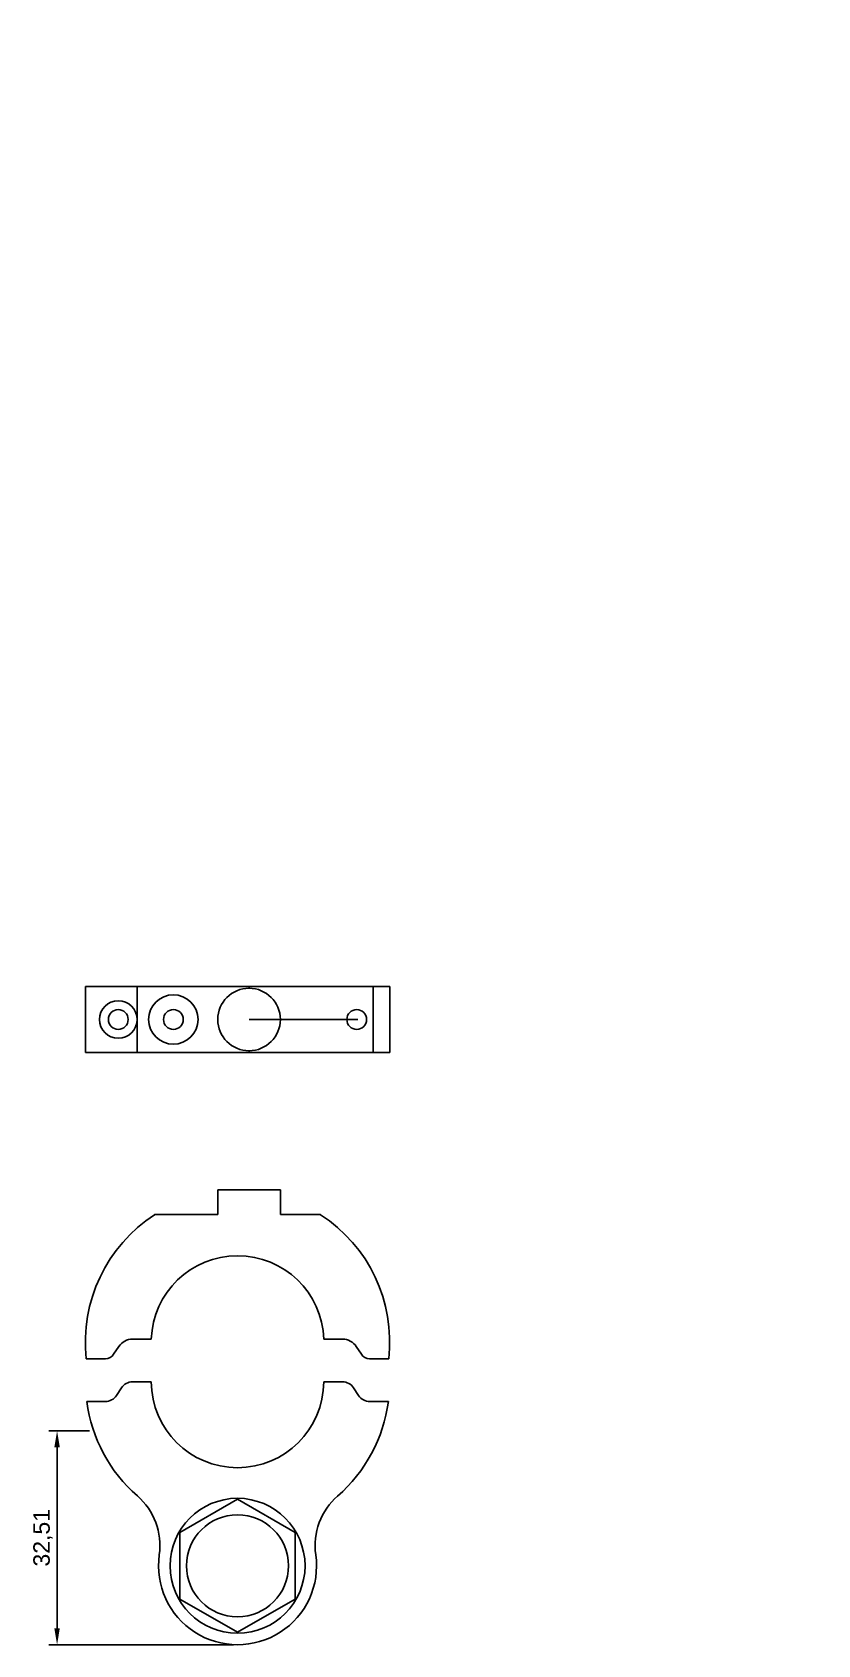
# Model space of a CAD drawing. Header units: millimetres. Extents: x -31 to 88, y -40 to 205.
import ezdxf

# ---------------------------------------------------------------- set-up
doc = ezdxf.new("R2010")
doc.units = ezdxf.units.MM
for name, color, linetype in [('Layer1', 5, 'Continuous'), ('Layer2', 4, 'Continuous'), ('Layer3', 6, 'Continuous'), ('Layer4', 1, 'Continuous'), ('Layer5', 7, 'Continuous'), ('Layer6', 2, 'Continuous'), ('Layer8', 43, 'Continuous')]:
    doc.layers.add(name, color=color, linetype=linetype)
doc.styles.get("Standard").update_dxf_attribs({"font": 'arial.ttf'})
doc.dimstyles.new('ISO-25', dxfattribs={"dimtxt": 2.5, "dimasz": 2.5, "dimexe": 1.25, "dimexo": 0.625, "dimtad": 1, "dimtxsty": 'Standard', "dimcen": 2.5, "dimadec": 0, "dimazin": 0, "dimtfac": 1, "dimtmove": 0, "dimatfit": 3, "dimfxl": 1, "dimarcsym": 0})

# ---------------------------------------------------------------- blocks, each defined once
blk = doc.blocks.new('*D3')
at = {"layer": 'Defpoints', "color": 0}
for p in [(-21.85, -7.49), (-27.4, -40), (0, -40)]:
    blk.add_point(p, dxfattribs=at)
at = {"layer": 'Layer8', "color": 0, "lineweight": -2}
for p, q in [((-22.48, -7.49), (-28.65, -7.49)), ((-27.4, -9.99), (-27.4, -37.5)), ((-0.63, -40), (-28.65, -40))]:
    blk.add_line(p, q, dxfattribs=at)
at = {"layer": 'Layer8', "color": 0}
for points in [[(-26.99, -9.99), (-27.82, -9.99), (-27.4, -7.49)], [(-27.82, -37.5), (-26.99, -37.5), (-27.4, -40)]]:
    blk.add_solid(points, dxfattribs=at)
at = {"layer": 'Layer8', "color": 0, "insert": (-29.53, -23.75), "char_height": 2.5, "attachment_point": 5, "rotation": 90}
blk.add_mtext('32,51', dxfattribs=at)

msp = doc.modelspace()

# ---------------------------------------------------------------- linework, layer by layer
for centre in [(88.105, 205), (70, 150.003)]:
    msp.add_circle(centre, 0)
at = {"layer": 'Layer1'}
for p, q in [((-23.108, 60), (-23.108, 50)), ((-23.108, 60), (-1.246, 60)), ((1.754, 60), (1.754, 59.75)), ((-23.108, 50), (-1.246, 50)), ((1.754, 50.25), (1.754, 50)), ((-2.996, 25.346), (-2.996, 29.096)), ((-2.996, 29.096), (6.504, 29.096)), ((6.504, 29.096), (6.504, 25.346)), ((-12.609, 25.346), (-2.996, 25.346)), ((6.504, 25.346), (12.61, 25.346)), ((-18.811, 4.129), (-18.028, 5.322)), ((-15.938, 6.451), (-13.092, 6.451)), ((13.092, 6.451), (15.938, 6.451)), ((18.811, 4.129), (18.028, 5.322)), ((-20.065, 3.451), (-22.963, 3.451)), ((20.065, 3.451), (22.964, 3.451))]:
    msp.add_line(p, q, dxfattribs=at)
for centre, radius, start, end in [((1.754, 55), 4.75, 90, 270), ((0.025, 5.975), 23.127, 123.11377, 186.26625), ((0.057, 6.014), 23.05, 353.61658, 57.00171), ((0, 6), 13.1, 1.97359, 178.02641), ((-15.938, 3.951), 2.5, 90, 146.75), ((15.938, 3.951), 2.5, 33.25, 90), ((-20.065, 4.951), 1.5, 270, 326.75), ((20.065, 4.951), 1.5, 213.25, 270)]:
    msp.add_arc(centre, radius, start, end, dxfattribs=at)
at = {"layer": 'Layer2'}
for p, q in [((20.615, 60), (-1.246, 60)), ((1.754, 60), (1.754, 59.75)), ((20.615, 60), (20.615, 50)), ((20.615, 50), (-1.246, 50)), ((1.754, 50.25), (1.754, 50)), ((-18.393, -2.145), (-17.61, -0.952)), ((-13.1, -0.049), (-15.938, -0.049)), ((13.1, -0.049), (15.938, -0.049)), ((18.393, -2.145), (17.61, -0.952)), ((-20.065, -3.049), (-22.903, -3.049)), ((20.065, -3.049), (22.903, -3.049))]:
    msp.add_line(p, q, dxfattribs=at)
for centre, radius, start, end in [((1.754, 55), 4.75, 270, 90), ((-20.065, -1.049), 2, 270, 326.75), ((-15.938, -2.049), 2, 90, 146.75), ((0, 0), 13.1, 180.21366, 359.78634), ((15.938, -2.049), 2, 33.25, 90), ((20.065, -1.049), 2, 213.25, 270), ((0.041, 0.024), 23.149, 187.62783, 228.81509), ((0.035, -0.024), 23.067, 311.12129, 352.46377), ((0, -28), 12, 171.96806, 8.01915)]:
    msp.add_arc(centre, radius, start, end, dxfattribs=at)
at = {"layer": 'Layer2', "extrusion": (0, 0, -1)}
for centre, start, end in [((21.784, -24.926), 131.16171, 188.03194), ((-21.785, -24.931), 351.98085, 48.8557)]:
    msp.add_arc(centre, 10, start, end, dxfattribs=at)
at = {"layer": 'Layer3'}
for p, q in [((-15.246, 50), (-15.246, 60)), ((-1.246, 60), (23.11, 60)), ((23.11, 60), (23.11, 50)), ((23.11, 50), (-1.246, 50))]:
    msp.add_line(p, q, dxfattribs=at)
for centre in [(-18.104, 55), (-9.746, 55), (18.105, 55)]:
    msp.add_circle(centre, 1.5, dxfattribs=at)
at = {"layer": 'Layer4'}
for centre, radius in [((1.754, 55), 4.75), ((-18.104, 55), 2.857), ((-9.746, 55), 3.75), ((0, -28), 7.75)]:
    msp.add_circle(centre, radius, dxfattribs=at)
at = {"layer": 'Layer5'}
msp.add_lwpolyline([(-8.75, -33.052), (0, -38.104), (8.75, -33.052), (8.75, -22.948), (0, -17.896), (-8.75, -22.948)], close=True, dxfattribs=at)
at = {"layer": 'Layer6'}
msp.add_circle((0, -28), 10.25, dxfattribs=at)
at = {"layer": 'Layer8'}
msp.add_line((1.754, 55), (18.265, 55), dxfattribs=at)

# ---------------------------------------------------------------- dimensions: what is measured, and where the dimension line sits
dim = msp.add_linear_dim(base=(-27.403, -40), p1=(-21.854, -7.491), p2=(-0.001, -40), angle=90, dimstyle='ISO-25', dxfattribs=at)
dim.commit()
dim.dimension.update_dxf_attribs({"geometry": '*D3', "text_midpoint": (-29.529, -23.746)})

doc.saveas('drawing.dxf')
